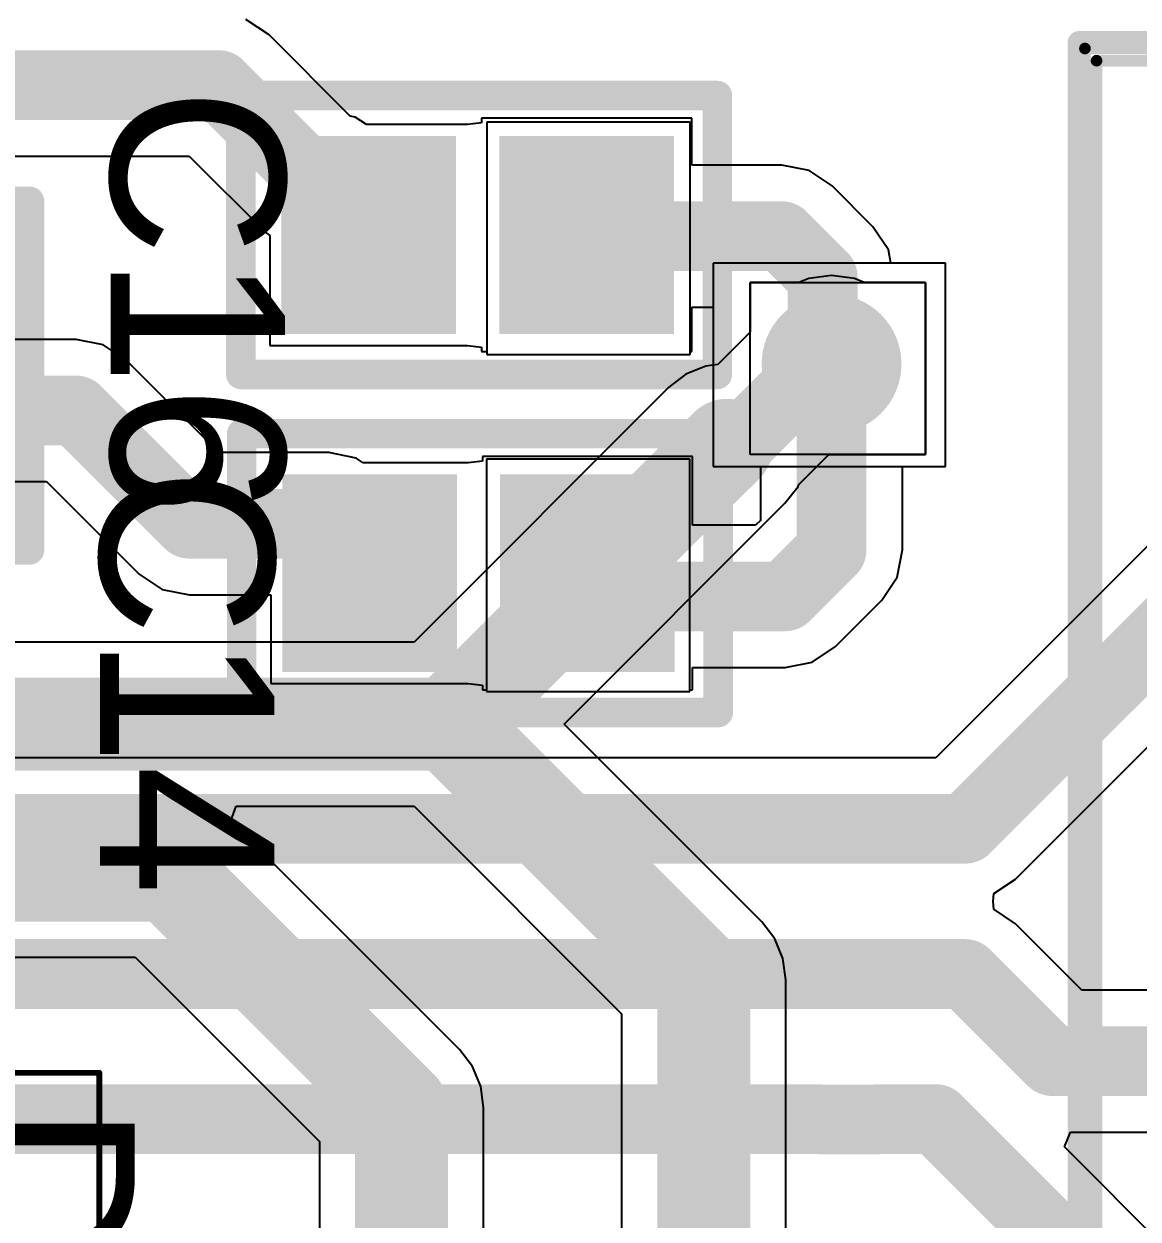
# Model space of a CAD drawing. Header units: millimetres. Extents: x -0.1 to 95.7, y -2.6 to 60.7.
# Drawn here: x 75.15 to 84.74, y 39.64 to 49.93 of the extents above; entities that cross this region are included whole.
import ezdxf

# ---------------------------------------------------------------- set-up
doc = ezdxf.new("R2010")
doc.units = ezdxf.units.MM
for name, color, linetype in [('BottomLayer', 5, 'Continuous'), ('BottomSolder', 6, 'Continuous'), ('Mechanical1', 6, 'Continuous'), ('Mechanical15', 56, 'Continuous'), ('MultiLayer', 9, 'Continuous'), ('PadHoleLayer', 156, 'Continuous'), ('TopLayer', 1, 'Continuous'), ('TopOverlay', 2, 'Continuous'), ('TopPaste', 8, 'Continuous'), ('TopSolder', 216, 'Continuous'), ('ViaHoleLayer', 16, 'Continuous')]:
    doc.layers.add(name, color=color, linetype=linetype)

# ---------------------------------------------------------------- blocks, each defined once
blk = doc.blocks.new('CON__IDC_6MS_9')
at = {"layer": 'Mechanical1', "const_width": 0.0999998}
for points in [[(-8.889999999999999, 4.55000106), (8.870000039999999, 4.55000106)], [(8.870000039999999, 4.55000106), (8.870000039999999, -4.55000106)]]:
    blk.add_lwpolyline(points, dxfattribs=at)
at = {"layer": 'Mechanical1', "const_width": 0.0499999}
blk.add_lwpolyline([(8.84500136, 4.55000106, 1), (8.894998719999998, 4.55000106, 1)], format="xyb", close=True, dxfattribs=at)
blk.add_lwpolyline([(8.84500136, 4.55000106, 1), (8.894998719999998, 4.55000106, 1)], format="xyb", close=True, dxfattribs=at)
at = {"layer": 'Mechanical15', "const_width": 0.0999998}
for points in [[(-8.97500364, 4.6500034), (8.9750011, 4.6500034)], [(8.9750011, 4.6500034), (8.9750011, -4.65000086)]]:
    blk.add_lwpolyline(points, dxfattribs=at)
at = {"layer": 'Mechanical15', "const_width": 0.0499999}
blk.add_lwpolyline([(8.95000242, 4.6500034, 1), (8.99999978, 4.6500034, 1)], format="xyb", close=True, dxfattribs=at)
blk.add_lwpolyline([(8.95000242, 4.6500034, 1), (8.99999978, 4.6500034, 1)], format="xyb", close=True, dxfattribs=at)
at = {"layer": 'TopOverlay', "const_width": 0.1999996}
for points in [[(-9.049999679999999, 4.700000759999999), (9.024998459999999, 4.700000759999999)], [(9.024998459999999, 4.700000759999999), (9.025001, -4.700000759999999)]]:
    blk.add_lwpolyline(points, dxfattribs=at)
at = {"layer": 'TopOverlay', "const_width": 0.0999998}
blk.add_lwpolyline([(8.97499856, 4.700000759999999, 1), (9.074998359999999, 4.700000759999999, 1)], format="xyb", close=True, dxfattribs=at)
blk.add_lwpolyline([(8.97499856, 4.700000759999999, 1), (9.074998359999999, 4.700000759999999, 1)], format="xyb", close=True, dxfattribs=at)
blk = doc.blocks.new('Z_0503_10')
at = {"layer": 'PadHoleLayer'}
for points in [[(0, 0), (0, 0), (0, 0), (0, 0)], [(3.99999962, 0), (3.99999962, 0), (3.99999962, 0), (3.99999962, 0)]]:
    blk.add_lwpolyline(points, close=True, dxfattribs=at)
at = {"layer": 'TopLayer'}
for points in [[(-1.00000054, -1.20000014), (1.00000054, -1.20000014), (-1.00000054, 1.20000014), (1.00000054, 1.20000014)], [(2.99999908, -1.20000014), (5.00000016, -1.20000014), (2.99999908, 1.20000014), (5.00000016, 1.20000014)]]:
    blk.add_solid(points, dxfattribs=at)
at = {"layer": 'TopOverlay', "const_width": 0.254}
for points in [[(-1.49999954, 1.49999954), (5.500001699999999, 1.50000208)], [(-1.49999954, -1.49999954), (-1.49999954, 1.49999954)], [(5.500001699999999, -1.50000462), (5.500001699999999, 1.50000208)], [(-1.49999954, -1.49999954), (-1.00000054, -1.49999954)], [(-1.00000054, -1.49999954), (5.500001699999999, -1.50000462)]]:
    blk.add_lwpolyline(points, dxfattribs=at)
at = {"layer": 'TopOverlay', "const_width": 0.127}
for points in [[(-1.56349954, 1.49999954, 1), (-1.43649954, 1.49999954, 1)], [(-1.56349954, 1.49999954, 1), (-1.43649954, 1.49999954, 1)], [(5.436501699999999, 1.50000208, 1), (5.5635017, 1.50000208, 1)], [(5.436501699999999, 1.50000208, 1), (5.5635017, 1.50000208, 1)], [(-1.56349954, -1.49999954, 1), (-1.43649954, -1.49999954, 1)], [(-1.56349954, -1.49999954, 1), (-1.43649954, -1.49999954, 1)], [(-1.06350054, -1.49999954, 1), (-0.93650054, -1.49999954, 1)], [(-1.06350054, -1.49999954, 1), (-0.93650054, -1.49999954, 1)], [(5.436501699999999, -1.50000462, 1), (5.5635017, -1.50000462, 1)], [(5.436501699999999, -1.50000462, 1), (5.5635017, -1.50000462, 1)]]:
    blk.add_lwpolyline(points, format="xyb", close=True, dxfattribs=at)
at = {"layer": 'TopPaste'}
for points in [[(-1.00000054, -1.20000014), (1.00000054, -1.20000014), (-1.00000054, 1.20000014), (1.00000054, 1.20000014)], [(2.99999908, -1.20000014), (5.00000016, -1.20000014), (2.99999908, 1.20000014), (5.00000016, 1.20000014)]]:
    blk.add_solid(points, dxfattribs=at)
at = {"layer": 'TopSolder'}
for points in [[(-1.10160054, -1.30160014), (1.10160054, -1.30160014), (-1.10160054, 1.30160014), (1.10160054, 1.30160014)], [(2.89839908, -1.30160014), (5.10160016, -1.30160014), (2.89839908, 1.30160014), (5.10160016, 1.30160014)]]:
    blk.add_solid(points, dxfattribs=at)
blk = doc.blocks.new('ATMEGA16_44A_25')
at = {"layer": 'Mechanical15', "const_width": 0.0499999}
for points in [[(11.89999906, 2.59999734), (-0.90000074, 2.59999734)], [(-0.90000074, -10.60000166), (-0.90000074, 2.59999734)]]:
    blk.add_lwpolyline(points, dxfattribs=at)
at = {"layer": 'Mechanical15', "const_width": 0.02499868}
blk.add_lwpolyline([(-0.9125000799999999, 2.59999734, 1), (-0.8875014, 2.59999734, 1)], format="xyb", close=True, dxfattribs=at)
blk.add_lwpolyline([(-0.9125000799999999, 2.59999734, 1), (-0.8875014, 2.59999734, 1)], format="xyb", close=True, dxfattribs=at)
blk = doc.blocks.new('C_________0805_49')
at = {"layer": 'TopLayer'}
for points in [[(-0.6499986999999999, -0.7499985), (0.6499986999999999, -0.7499985), (-0.6499986999999999, 0.7499985), (0.6499986999999999, 0.7499985)], [(1.22500136, -0.75000104), (2.52499876, -0.75000104), (1.22500136, 0.7499959599999999), (2.52499876, 0.7499959599999999)]]:
    blk.add_solid(points, dxfattribs=at)
at = {"layer": 'TopOverlay', "const_width": 0.254}
for points in [[(-1.10000034, -1.20000014), (-1.0999978, 1.20000014)], [(-1.0999978, 1.20000014), (2.99999908, 1.20000014)], [(2.99999908, -1.20000014), (2.99999908, 1.20000014)], [(-1.10000034, -1.20000014), (2.00000108, -1.20000014)], [(2.00000108, -1.20000014), (2.99999908, -1.20000014)]]:
    blk.add_lwpolyline(points, dxfattribs=at)
at = {"layer": 'TopOverlay', "const_width": 0.127}
for points in [[(-1.1634978, 1.20000014, 1), (-1.0364978, 1.20000014, 1)], [(-1.1634978, 1.20000014, 1), (-1.0364978, 1.20000014, 1)], [(2.93649908, 1.20000014, 1), (3.06349908, 1.20000014, 1)], [(2.93649908, 1.20000014, 1), (3.06349908, 1.20000014, 1)], [(-1.16350034, -1.20000014, 1), (-1.03650034, -1.20000014, 1)], [(-1.16350034, -1.20000014, 1), (-1.03650034, -1.20000014, 1)], [(1.93650108, -1.20000014, 1), (2.06350108, -1.20000014, 1)], [(1.93650108, -1.20000014, 1), (2.06350108, -1.20000014, 1)], [(2.93649908, -1.20000014, 1), (3.06349908, -1.20000014, 1)], [(2.93649908, -1.20000014, 1), (3.06349908, -1.20000014, 1)]]:
    blk.add_lwpolyline(points, format="xyb", close=True, dxfattribs=at)
at = {"layer": 'TopPaste'}
for points in [[(-0.6499986999999999, -0.7499985), (0.6499986999999999, -0.7499985), (-0.6499986999999999, 0.7499985), (0.6499986999999999, 0.7499985)], [(1.22500136, -0.75000104), (2.52499876, -0.75000104), (1.22500136, 0.7499959599999999), (2.52499876, 0.7499959599999999)]]:
    blk.add_solid(points, dxfattribs=at)
at = {"layer": 'TopSolder'}
for points in [[(-0.7515987, -0.8515985), (0.7515987, -0.8515985), (-0.7515987, 0.8515985), (0.7515987, 0.8515985)], [(1.12340136, -0.8516010399999999), (2.62659876, -0.8516010399999999), (1.12340136, 0.8515959599999999), (2.62659876, 0.8515959599999999)]]:
    blk.add_solid(points, dxfattribs=at)
blk = doc.blocks.new('C_________0805_50')
at = {"layer": 'TopLayer'}
for points in [[(-0.6499986999999999, -0.7499985), (0.6499986999999999, -0.7499985), (-0.6499986999999999, 0.7499985), (0.6499986999999999, 0.7499985)], [(1.22500136, -0.7499985), (2.52499876, -0.7499985), (1.22500136, 0.7499985), (2.52499876, 0.7499985)]]:
    blk.add_solid(points, dxfattribs=at)
at = {"layer": 'TopOverlay', "const_width": 0.254}
for points in [[(-1.10000034, 1.20000268), (2.99999908, 1.20000014)], [(-1.10000034, -1.1999976), (-1.10000034, 1.20000268)], [(2.99999908, -1.1999976), (2.99999908, 1.20000014)], [(-1.10000034, -1.1999976), (2.00000362, -1.20000268)], [(2.00000362, -1.20000268), (2.99999908, -1.1999976)]]:
    blk.add_lwpolyline(points, dxfattribs=at)
at = {"layer": 'TopOverlay', "const_width": 0.127}
for points in [[(-1.16350034, 1.20000268, 1), (-1.03650034, 1.20000268, 1)], [(-1.16350034, 1.20000268, 1), (-1.03650034, 1.20000268, 1)], [(2.93649908, 1.20000014, 1), (3.06349908, 1.20000014, 1)], [(2.93649908, 1.20000014, 1), (3.06349908, 1.20000014, 1)], [(-1.16350034, -1.1999976, 1), (-1.03650034, -1.1999976, 1)], [(-1.16350034, -1.1999976, 1), (-1.03650034, -1.1999976, 1)], [(1.93650362, -1.20000268, 1), (2.06350362, -1.20000268, 1)], [(1.93650362, -1.20000268, 1), (2.06350362, -1.20000268, 1)], [(2.93649908, -1.1999976, 1), (3.06349908, -1.1999976, 1)], [(2.93649908, -1.1999976, 1), (3.06349908, -1.1999976, 1)]]:
    blk.add_lwpolyline(points, format="xyb", close=True, dxfattribs=at)
at = {"layer": 'TopPaste'}
for points in [[(-0.6499986999999999, -0.7499985), (0.6499986999999999, -0.7499985), (-0.6499986999999999, 0.7499985), (0.6499986999999999, 0.7499985)], [(1.22500136, -0.7499985), (2.52499876, -0.7499985), (1.22500136, 0.7499985), (2.52499876, 0.7499985)]]:
    blk.add_solid(points, dxfattribs=at)
at = {"layer": 'TopSolder'}
for points in [[(-0.7515987, -0.8515985), (0.7515987, -0.8515985), (-0.7515987, 0.8515985), (0.7515987, 0.8515985)], [(1.12340136, -0.8515985), (2.62659876, -0.8515985), (1.12340136, 0.8515985), (2.62659876, 0.8515985)]]:
    blk.add_solid(points, dxfattribs=at)

msp = doc.modelspace()

# ---------------------------------------------------------------- linework, layer by layer
at = {"layer": 'BottomLayer'}
for p, q in [((81.90316614, 47.73459337999999), (81.81965602, 47.70000112)), ((82.1000009, 47.76050645999999), (81.90316614, 47.73459337999999)), ((82.29683566, 47.73459337999999), (82.1000009, 47.76050645999999)), ((82.38034578, 47.70000112), (82.29683566, 47.73459337999999)), ((81.39999976, 46.22059336), (81.39999976, 47.70000112)), ((81.39999976, 47.70000112), (82.90690302, 47.70000112)), ((81.81965602, 47.70000112), (81.39999976, 47.70000112)), ((81.39999976, 47.70000112), (81.39999976, 47.28034486)), ((82.90690302, 47.70000112), (82.38034578, 47.70000112)), ((82.90690302, 47.70000112), (82.90690302, 46.22059336)), ((82.90690302, 46.22059336), (82.90690302, 47.70000112)), ((81.39508232, 47.26847544), (81.12243618, 46.99582675999999)), ((81.39999976, 47.28034486), (81.39508232, 47.26847544)), ((80.84697826, 46.91144542), (80.700753, 46.79924345999999)), ((81.01726239999999, 46.98198122), (80.84697826, 46.91144542)), ((81.12243618, 46.99582675999999), (81.01726239999999, 46.98198122)), ((80.700753, 46.79924345999999), (78.50754936, 44.60603982)), ((82.90690302, 46.22059336), (81.39999976, 46.22059336)), ((81.8167909, 45.95988267999999), (82.07750411999999, 46.22059336)), ((82.07750411999999, 46.22059336), (82.90690302, 46.22059336)), ((81.69924477999999, 45.80075422), (81.81144674, 45.94697948)), ((81.81144674, 45.94697948), (81.8167909, 45.95988267999999)), ((79.79848911999999, 43.9000011), (81.69923462, 45.8007466)), ((81.69923462, 45.8007466), (81.69924477999999, 45.80075422)), ((78.50754936, 44.60603982), (53.80000162, 44.60603982)), ((81.49924518, 42.19924504), (79.79848911999999, 43.9000011)), ((76.93152762, 43.06696237999999), (76.97718411999999, 43.19396238)), ((76.97718411999999, 43.19396238), (78.50754936, 43.19396238)), ((78.50754936, 43.19396238), (80.29396184, 41.4075499)), ((78.89924529999999, 41.0992447), (76.93152762, 43.06696237999999)), ((81.61144714, 42.05301977999999), (81.49924518, 42.19924504)), ((81.68198039999999, 41.88273564), (81.61144714, 42.05301977999999)), ((64.10690252, 41.89396244), (76.10754907999998, 41.89396244)), ((76.10754907999998, 41.89396244), (77.69396196, 40.30754956)), ((81.70603928, 41.70000041999999), (81.68198039999999, 41.88273564)), ((81.70603928, 35.59999991999999), (81.70603928, 41.70000041999999)), ((80.29396184, 41.4075499), (80.29396184, 35.59999991999999)), ((79.01144726, 40.95301944), (78.89924529999999, 41.0992447)), ((79.08198306, 40.7827353), (79.01144726, 40.95301944)), ((79.1060394, 40.60000008), (79.08198306, 40.7827353)), ((79.1060394, 25.1000006), (79.1060394, 40.60000008)), ((77.69396196, 40.30754956), (77.69396196, 25.39245112))]:
    msp.add_line(p, q, dxfattribs=at)
for points, const_width in [([(81.8500014, 46.99999998, 1), (82.35000039999998, 46.99999998, 1)], 0.499999), ([(81.84175909999999, 46.99999998, 1), (82.1417585, 46.99999998, 1)], 0.2999994), ([(81.84175909999999, 46.99999998, 1), (82.1417585, 46.99999998, 1)], 0.2999994), ([(81.95000119999999, 46.99999998, 1), (82.2500006, 46.99999998, 1)], 0.2999994), ([(80.99999802, 46.29999883999999, 1), (81.39999722, 46.29999883999999, 1)], 0.3999992), ([(80.99999802, 46.29999883999999, 1), (81.39999722, 46.29999883999999, 1)], 0.3999992), ([(81.00000055999999, 46.29999883999999, 1), (81.39999976, 46.29999883999999, 1)], 0.3999992), ([(81.05000045999999, 46.29999883999999, 1), (81.34999986, 46.29999883999999, 1)], 0.2999994), ([(81.14175795999999, 46.29999883999999, 1), (81.44175736, 46.29999883999999, 1)], 0.2999994), ([(81.14175795999999, 46.29999883999999, 1), (81.44175736, 46.29999883999999, 1)], 0.2999994), ([(78.60000027999999, 43.9000011, 1), (78.99999948, 43.9000011, 1)], 0.3999992), ([(78.60000027999999, 43.9000011, 1), (78.99999948, 43.9000011, 1)], 0.3999992), ([(78.60000027999999, 43.9000011, 1), (78.99999948, 43.9000011, 1)], 0.3999992), ([(76.19999999999999, 42.60000116, 1), (76.5999992, 42.60000116, 1)], 0.3999992), ([(76.19999999999999, 42.60000116, 1), (76.5999992, 42.60000116, 1)], 0.3999992), ([(80.80000095999999, 41.70000041999999, 1), (81.20000016, 41.70000041999999, 1)], 0.3999992), ([(80.80000095999999, 41.70000041999999, 1), (81.20000016, 41.70000041999999, 1)], 0.3999992), ([(78.20000107999999, 40.60000008, 1), (78.60000027999999, 40.60000008, 1)], 0.3999992), ([(78.20000107999999, 40.60000008, 1), (78.60000027999999, 40.60000008, 1)], 0.3999992)]:
    msp.add_lwpolyline(points, format="xyb", close=True, dxfattribs=dict(at, const_width=const_width))
for points, const_width in [([(81.29175766, 46.29999883999999), (81.9917588, 46.99999998)], 0.5999987999999999), ([(81.9917588, 46.99999998), (82.1000009, 46.99999998)], 0.5999987999999999), ([(78.79999988, 43.9000011), (81.19999761999999, 46.29999883999999)], 0.8000009399999999), ([(81.19999761999999, 46.29999883999999), (81.20000016, 46.29999883999999)], 0.8000009399999999), ([(81.20000016, 46.29999883999999), (81.29175766, 46.29999883999999)], 0.5999987999999999), ([(53.80000162, 43.9000011), (78.79999988, 43.9000011)], 0.8000009399999999), ([(78.79999988, 43.9000011), (81.00000055999999, 41.70000041999999)], 0.8000009399999999), ([(55.40000095999999, 42.60000116), (76.3999996, 42.60000116)], 0.8000009399999999), ([(76.3999996, 42.60000116), (78.40000067999999, 40.60000008)], 0.8000009399999999), ([(81.00000055999999, 35.59999991999999), (81.00000055999999, 41.70000041999999)], 0.8000009399999999), ([(78.40000067999999, 25.1000006), (78.40000067999999, 40.60000008)], 0.8000009399999999)]:
    msp.add_lwpolyline(points, dxfattribs=dict(at, const_width=const_width))
at = {"layer": 'BottomSolder', "const_width": 0.601599}
msp.add_lwpolyline([(81.7992014, 46.99999998, 1), (82.4008004, 46.99999998, 1)], format="xyb", close=True, dxfattribs=at)
at = {"layer": 'MultiLayer', "const_width": 0.499999}
msp.add_lwpolyline([(81.8500014, 46.99999998, 1), (82.35000039999998, 46.99999998, 1)], format="xyb", close=True, dxfattribs=at)
at = {"layer": 'TopLayer'}
for p, q in [((77.26050842, 49.83257496), (77.06204298, 49.96518836)), ((77.95936148, 49.1337219), (77.26050842, 49.83257496)), ((78.00198776, 49.12524337999999), (77.95936148, 49.1337219)), ((78.09955169999999, 49.06005174), (78.00198776, 49.12524337999999)), ((79.0888817, 49.07453228), (78.96787864, 49.06005428)), ((80.89687909999999, 49.11404959999999), (79.0888817, 49.11404959999999)), ((79.0888817, 49.11404959999999), (79.0888817, 49.07453228)), ((79.13417752, 49.08125058), (79.13417498, 47.0812495)), ((80.8841791, 49.08125058), (79.13417752, 49.08125058)), ((80.8841791, 47.0812495), (80.8841791, 49.08125058)), ((80.89687909999999, 48.71175424), (80.89687909999999, 49.11404959999999)), ((78.96187916, 49.06005174), (78.09955169999999, 49.06005174)), ((78.96787864, 49.06005428), (78.96187916, 49.06005174)), ((70.76028266, 48.78824633999999), (76.57453824, 48.78824633999999)), ((76.57453824, 48.78824633999999), (77.235304, 48.12748058)), ((81.67199312, 48.71175424), (80.89687909999999, 48.71175424)), ((81.90610238, 48.66518842), (81.67199312, 48.71175424)), ((82.10456782, 48.53257502), (81.90610238, 48.66518842)), ((82.45604032, 48.18110252), (82.10456782, 48.53257502)), ((82.58865372, 47.98263708), (82.45604032, 48.18110252)), ((77.235304, 48.12748058), (77.26788203999999, 48.10571278)), ((77.26788203999999, 48.10571278), (77.26788203999999, 47.16005554)), ((82.61130544, 47.86875364), (82.58865372, 47.98263708)), ((81.08125007999999, 47.86875618), (81.08125007999999, 46.11875205999999)), ((83.08125116, 47.86875364), (81.08125007999999, 47.86875618)), ((83.08125116, 47.86875364), (82.61130544, 47.86875364)), ((83.08125116, 46.11875205999999), (83.08125116, 47.86875364)), ((83.08125116, 46.11875205999999), (83.08125116, 47.86875364)), ((80.89687909999999, 47.1060526), (80.89687909999999, 47.48824639999999)), ((80.89687909999999, 47.48824639999999), (81.08125007999999, 47.48824639999999)), ((81.08125007999999, 47.48824639999999), (81.08125007999999, 46.11875205999999)), ((75.6000012, 47.2117547), (74.90000006, 47.2117547)), ((75.83411046, 47.16518888), (75.6000012, 47.2117547)), ((76.0325759, 47.03257548), (75.83411046, 47.16518888)), ((77.26788203999999, 47.16005554), (78.96187916, 47.16005554)), ((78.96187916, 47.16005554), (78.96787864, 47.160053)), ((78.96787864, 47.160053), (79.0888817, 47.145575)), ((79.0888817, 47.145575), (79.0888817, 47.1060526)), ((76.828396, 46.23675538), (76.0325759, 47.03257548)), ((79.0888817, 47.1060526), (79.13417498, 47.1060526)), ((79.13417498, 47.1060526), (79.13417498, 47.0812495)), ((79.13417498, 47.0812495), (80.8841791, 47.0812495)), ((79.13417498, 47.0812495), (80.8841791, 47.0812495)), ((80.8841791, 47.0812495), (80.8841791, 47.1060526)), ((80.8841791, 47.1060526), (80.89687909999999, 47.1060526)), ((77.77499811999999, 46.23675538), (76.828396, 46.23675538)), ((78.00910738, 46.19018956), (77.77499811999999, 46.23675538)), ((78.06925457999999, 46.14999914), (78.00910738, 46.19018956)), ((80.90399871999999, 46.20399954), (79.09600131999998, 46.20399954)), ((79.09600131999998, 46.20399954), (79.09600131999998, 46.16447968)), ((80.90399871999999, 45.61175282), (80.90399871999999, 46.20399954)), ((78.96899877999999, 46.14999914), (78.06925457999999, 46.14999914)), ((78.97499825999999, 46.15000168), (78.96899877999999, 46.14999914)), ((79.09600131999998, 46.16447968), (78.97499825999999, 46.15000168)), ((79.13124635999999, 46.18125129999999), (79.13124382, 44.18125022)), ((80.88124794, 46.18125129999999), (79.13124635999999, 46.18125129999999)), ((80.88124794, 44.18125022), (80.88124794, 46.18125129999999)), ((81.08125007999999, 46.11875205999999), (83.08125116, 46.11875205999999)), ((81.08125007999999, 46.11875205999999), (81.48824698, 46.11875205999999)), ((81.48824698, 46.11875205999999), (81.48824698, 45.65339612)), ((82.71175482, 45.40000063999999), (82.71175482, 46.11875205999999)), ((82.71175482, 46.11875205999999), (83.08125116, 46.11875205999999)), ((85.56742347999999, 46.18257464), (82.99660565999999, 43.61175427999999)), ((74.90000006, 45.98824686), (75.34660572, 45.98824686)), ((75.34660572, 45.98824686), (76.14242582, 45.19242676)), ((81.44660368, 45.61175282), (80.90399871999999, 45.61175282)), ((81.48824698, 45.65339612), (81.44660368, 45.61175282)), ((82.665189, 45.16589138), (82.71175482, 45.40000063999999)), ((76.14242582, 45.19242676), (76.34089125999999, 45.05981336)), ((82.5325756, 44.96742594), (82.665189, 45.16589138)), ((76.34089125999999, 45.05981336), (76.57500051999999, 45.01324753999999)), ((83.68257584, 42.56742566), (86.25339874, 45.13824602)), ((76.57500051999999, 45.01324753999999), (77.27500165999999, 45.01324753999999)), ((77.27500165999999, 45.01324753999999), (77.27500165999999, 44.25000293999999)), ((82.13257386, 44.5674242), (82.5325756, 44.96742594)), ((81.93410841999999, 44.43481079999999), (82.13257386, 44.5674242)), ((80.90399871999999, 44.19600254), (80.90399871999999, 44.38824498)), ((80.90399871999999, 44.38824498), (81.69999916, 44.38824498)), ((81.69999916, 44.38824498), (81.93410841999999, 44.43481079999999)), ((77.27500165999999, 44.25000293999999), (78.96899877999999, 44.25000293999999)), ((78.96899877999999, 44.25000293999999), (78.97499825999999, 44.2500004)), ((78.97499825999999, 44.2500004), (79.09600131999998, 44.2355224)), ((79.09600131999998, 44.2355224), (79.09600131999998, 44.19600254)), ((79.09600131999998, 44.19600254), (79.13124382, 44.19600254)), ((79.13124382, 44.19600254), (79.13124382, 44.18125022)), ((79.13124382, 44.18125022), (80.88124794, 44.18125022)), ((79.13124382, 44.18125022), (80.88124794, 44.18125022)), ((80.88124794, 44.18125022), (80.88124794, 44.19600254)), ((80.88124794, 44.19600254), (80.90399871999999, 44.19600254)), ((82.99660565999999, 43.61175427999999), (73.49999778, 43.61175427999999)), ((83.49548705999999, 42.44241448), (83.68257584, 42.56742566)), ((83.48945963999999, 42.37500288), (83.49548705999999, 42.44241448)), ((83.49548451999999, 42.3075862), (83.48945963999999, 42.37500288)), ((83.68257329999999, 42.18257501999999), (83.49548451999999, 42.3075862)), ((84.25339512, 41.6117532), (83.68257329999999, 42.18257501999999)), ((86.82487588, 41.6117532), (84.25339512, 41.6117532)), ((84.10390342, 40.26124536), (84.15650936, 40.38824536)), ((84.15650936, 40.38824536), (86.50683232, 40.38824536)), ((86.3986969, 37.96645187999999), (84.10390342, 40.26124536))]:
    msp.add_line(p, q, dxfattribs=at)
at = {"layer": 'TopLayer', "const_width": 0.5999987999999999}
for points in [[(70.50000124, 49.40000026), (76.82793371999999, 49.40000026)], [(76.82793371999999, 49.40000026), (77.66787869999999, 48.56005528)], [(77.66787869999999, 48.56005528), (77.7678785, 48.56005528)], [(77.7678785, 48.56005528), (78.11788033999999, 48.21005344)], [(78.11788033999999, 48.11005364), (78.11788033999999, 48.21005344)], [(79.99288039999999, 48.1100511), (80.00293118, 48.10000032)], [(80.00293118, 48.10000032), (81.67199312, 48.10000032)], [(81.67199312, 48.10000032), (82.02346562, 47.74852782)], [(82.02346562, 47.07653526), (82.02346562, 47.74852782)], [(82.02346562, 47.07653526), (82.1000009, 46.99999998)], [(82.1000009, 45.40000063999999), (82.1000009, 46.99999998)], [(73.99999932, 46.60000078), (75.6000012, 46.60000078)], [(75.6000012, 46.60000078), (76.57500051999999, 45.62500145999999)], [(83.25000114, 43.00000035999999), (86.00000071999999, 45.74999994)], [(76.57500051999999, 45.62500145999999), (77.77499811999999, 45.62500145999999)], [(77.77499811999999, 45.62500145999999), (78.12499996, 45.27499962)], [(81.69999916, 44.99999889999999), (82.1000009, 45.40000063999999)], [(78.12499996, 45.20000104), (78.12499996, 45.27499962)], [(80.00000001999999, 45.20000104), (80.20000216, 44.99999889999999)], [(80.20000216, 44.99999889999999), (81.69999916, 44.99999889999999)], [(73.49999778, 43.00000035999999), (83.25000114, 43.00000035999999)], [(73.74999982, 41.75000032), (83.2499986, 41.75000032)], [(83.2499986, 41.75000032), (83.99999964, 40.99999928)], [(83.99999964, 40.99999928), (87.07528432, 40.99999928)], [(74.50000086, 40.50000027999999), (82.00000109999999, 40.50000027999999)], [(82.00000109999999, 40.50000027999999), (82.0014743, 40.49852708)], [(82.0014743, 40.49852708), (82.4985269, 40.49852708)], [(82.4985269, 40.49852708), (82.50147329999999, 40.50147347999999)], [(82.50147329999999, 40.50147347999999), (82.99852589999999, 40.50147347999999)], [(82.99852589999999, 40.50147347999999), (87.24999822, 36.25000116)]]:
    msp.add_lwpolyline(points, dxfattribs=at)
at = {"layer": 'TopLayer'}
for points, const_width in [([(76.67793402, 49.40000026, 1), (76.97793342, 49.40000026, 1)], 0.2999994), ([(76.67793402, 49.40000026, 1), (76.97793342, 49.40000026, 1)], 0.2999994), ([(77.517879, 48.56005528, 1), (77.8178784, 48.56005528, 1)], 0.2999994), ([(77.517879, 48.56005528, 1), (77.8178784, 48.56005528, 1)], 0.2999994), ([(77.6178788, 48.56005528, 1), (77.91787819999999, 48.56005528, 1)], 0.2999994), ([(77.6178788, 48.56005528, 1), (77.91787819999999, 48.56005528, 1)], 0.2999994), ([(77.96788063999999, 48.21005344, 1), (78.26788004, 48.21005344, 1)], 0.2999994), ([(77.96788063999999, 48.21005344, 1), (78.26788004, 48.21005344, 1)], 0.2999994), ([(77.96788063999999, 48.11005364, 1), (78.26788004, 48.11005364, 1)], 0.2999994), ([(79.8428807, 48.1100511, 1), (80.1428801, 48.1100511, 1)], 0.2999994), ([(79.85293148, 48.10000032, 1), (80.15293088, 48.10000032, 1)], 0.2999994), ([(79.85293148, 48.10000032, 1), (80.15293088, 48.10000032, 1)], 0.2999994), ([(81.52199342, 48.10000032, 1), (81.82199282, 48.10000032, 1)], 0.2999994), ([(81.52199342, 48.10000032, 1), (81.82199282, 48.10000032, 1)], 0.2999994), ([(81.87346592, 47.74852782, 1), (82.17346531999999, 47.74852782, 1)], 0.2999994), ([(81.87346592, 47.74852782, 1), (82.17346531999999, 47.74852782, 1)], 0.2999994), ([(81.8500014, 46.99999998, 1), (82.35000039999998, 46.99999998, 1)], 0.499999), ([(81.87346592, 47.07653526, 1), (82.17346531999999, 47.07653526, 1)], 0.2999994), ([(81.87346592, 47.07653526, 1), (82.17346531999999, 47.07653526, 1)], 0.2999994), ([(81.95000119999999, 46.99999998, 1), (82.2500006, 46.99999998, 1)], 0.2999994), ([(81.95000119999999, 46.99999998, 1), (82.2500006, 46.99999998, 1)], 0.2999994), ([(75.4500015, 46.60000078, 1), (75.75000089999999, 46.60000078, 1)], 0.2999994), ([(75.4500015, 46.60000078, 1), (75.75000089999999, 46.60000078, 1)], 0.2999994), ([(76.42500082, 45.62500145999999, 1), (76.72500021999998, 45.62500145999999, 1)], 0.2999994), ([(76.42500082, 45.62500145999999, 1), (76.72500021999998, 45.62500145999999, 1)], 0.2999994), ([(77.62499842, 45.62500145999999, 1), (77.92499781999999, 45.62500145999999, 1)], 0.2999994), ([(77.62499842, 45.62500145999999, 1), (77.92499781999999, 45.62500145999999, 1)], 0.2999994), ([(81.95000119999999, 45.40000063999999, 1), (82.2500006, 45.40000063999999, 1)], 0.2999994), ([(81.95000119999999, 45.40000063999999, 1), (82.2500006, 45.40000063999999, 1)], 0.2999994), ([(77.97500025999999, 45.27499962, 1), (78.27499966, 45.27499962, 1)], 0.2999994), ([(77.97500025999999, 45.27499962, 1), (78.27499966, 45.27499962, 1)], 0.2999994), ([(77.97500025999999, 45.20000104, 1), (78.27499966, 45.20000104, 1)], 0.2999994), ([(79.85000031999999, 45.20000104, 1), (80.14999972, 45.20000104, 1)], 0.2999994), ([(80.05000245999999, 44.99999889999999, 1), (80.35000186, 44.99999889999999, 1)], 0.2999994), ([(80.05000245999999, 44.99999889999999, 1), (80.35000186, 44.99999889999999, 1)], 0.2999994), ([(81.54999946, 44.99999889999999, 1), (81.84999886, 44.99999889999999, 1)], 0.2999994), ([(81.54999946, 44.99999889999999, 1), (81.84999886, 44.99999889999999, 1)], 0.2999994), ([(83.10000144, 43.00000035999999, 1), (83.40000083999999, 43.00000035999999, 1)], 0.2999994), ([(83.10000144, 43.00000035999999, 1), (83.40000083999999, 43.00000035999999, 1)], 0.2999994), ([(83.0999989, 41.75000032, 1), (83.3999983, 41.75000032, 1)], 0.2999994), ([(83.0999989, 41.75000032, 1), (83.3999983, 41.75000032, 1)], 0.2999994), ([(83.84999993999999, 40.99999928, 1), (84.14999934, 40.99999928, 1)], 0.2999994), ([(83.84999993999999, 40.99999928, 1), (84.14999934, 40.99999928, 1)], 0.2999994), ([(81.8500014, 40.50000027999999, 1), (82.1500008, 40.50000027999999, 1)], 0.2999994), ([(81.8500014, 40.50000027999999, 1), (82.1500008, 40.50000027999999, 1)], 0.2999994), ([(81.85147459999999, 40.49852708, 1), (82.151474, 40.49852708, 1)], 0.2999994), ([(81.85147459999999, 40.49852708, 1), (82.151474, 40.49852708, 1)], 0.2999994), ([(82.3485272, 40.49852708, 1), (82.6485266, 40.49852708, 1)], 0.2999994), ([(82.3485272, 40.49852708, 1), (82.6485266, 40.49852708, 1)], 0.2999994), ([(82.35147359999999, 40.50147347999999, 1), (82.651473, 40.50147347999999, 1)], 0.2999994), ([(82.35147359999999, 40.50147347999999, 1), (82.651473, 40.50147347999999, 1)], 0.2999994), ([(82.8485262, 40.50147347999999, 1), (83.1485256, 40.50147347999999, 1)], 0.2999994), ([(82.8485262, 40.50147347999999, 1), (83.1485256, 40.50147347999999, 1)], 0.2999994)]:
    msp.add_lwpolyline(points, format="xyb", close=True, dxfattribs=dict(at, const_width=const_width))
at = {"layer": 'TopSolder', "const_width": 0.601599}
msp.add_lwpolyline([(81.7992014, 46.99999998, 1), (82.4008004, 46.99999998, 1)], format="xyb", close=True, dxfattribs=at)
at = {"layer": 'ViaHoleLayer', "const_width": 0.2999994}
msp.add_lwpolyline([(81.95000119999999, 46.99999998, 1), (82.2500006, 46.99999998, 1)], format="xyb", close=True, dxfattribs=at)

# ---------------------------------------------------------------- block references
for name, p, rotation in [('CON__IDC_6MS_9', (88.92999994, 40.74000234), 90), ('C_________0805_49', (78.11788033999999, 48.11005364), 360), ('Z_0503_10', (69.7000003, 46.90000018), 360), ('C_________0805_50', (78.12499996, 45.20000104), 360), ('ATMEGA16_44A_25', (73.20000345999999, 39.9999962), 270)]:
    msp.add_blockref(name, p, dxfattribs=dict(rotation=rotation))

# ---------------------------------------------------------------- texts
at = {"layer": 'TopOverlay'}
for s, p in [('C16', (75.89833182, 49.37988854)), ('C14', (75.80544148, 46.10936676)), ('DD5', (74.60545149999999, 40.62793754))]:
    msp.add_text(s, height=1.49999954, rotation=270, dxfattribs=at).set_placement(p)

doc.saveas('drawing.dxf')
